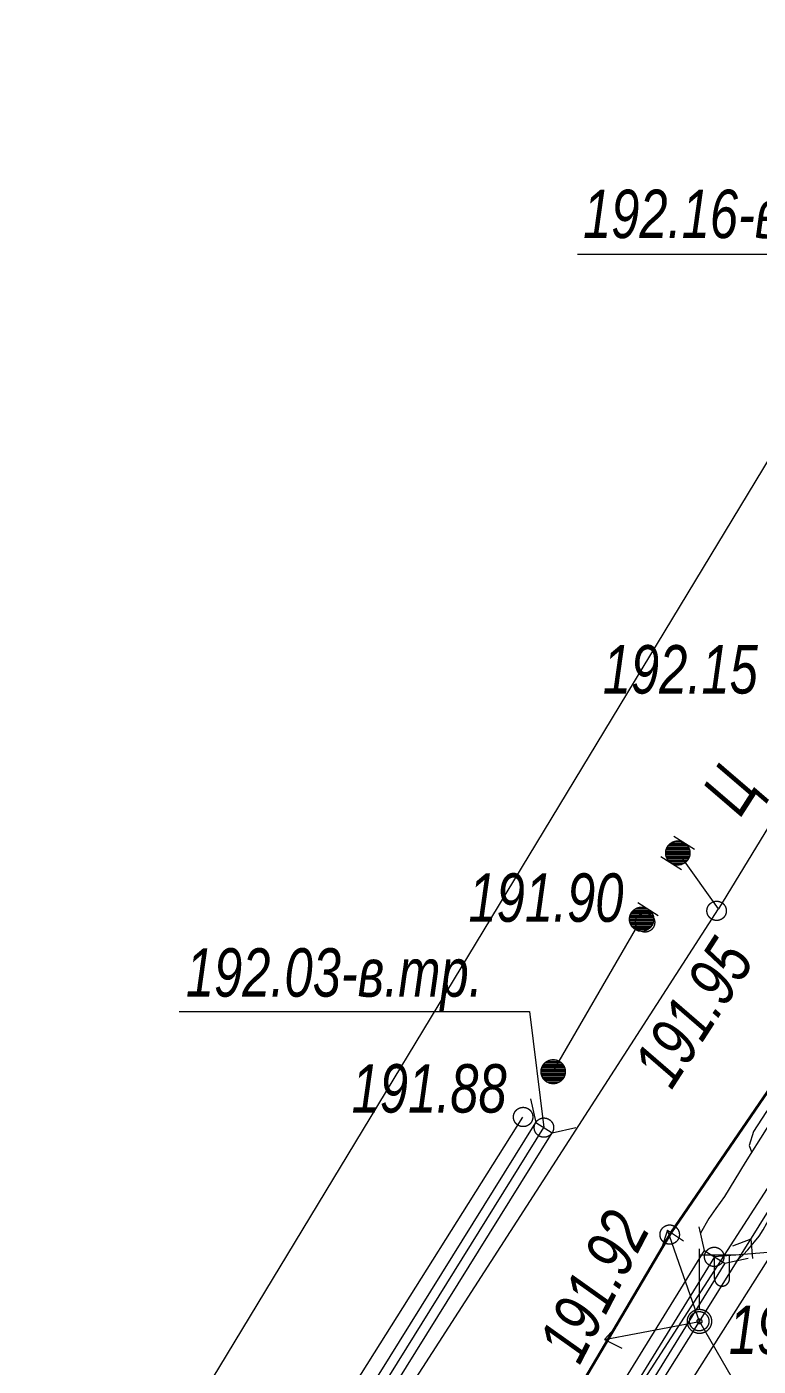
# Model space of a CAD drawing. Header units: millimetres. Extents: x -38151500 to -27467627, y -20617104 to -20349562.
# Drawn here: x -29087423 to -29072302, y -20485120 to -20457442 of the extents above; entities that cross this region are included whole.
import ezdxf
from ezdxf.xclip import XClip

# ---------------------------------------------------------------- set-up
doc = ezdxf.new("R2010")
doc.units = ezdxf.units.MM
doc.header["$MEASUREMENT"] = 0
doc.header["$XCLIPFRAME"] = 0
doc.layers.add('!!! ПОДОСНОВА', color=7, linetype='Continuous')
doc.layers.add('Новый_ГП_Дороги_проезды_Ном._пера__251', color=7, linetype='Continuous', lineweight=40, true_color=0x656565)
for name, color, linetype, lineweight in [('Чертеж_1_Новофедоровское_снт 28_07$0$tp_Дороги_Ном._пера__253', 252, 'Continuous', 18), ('Чертеж_1_Новофедоровское_снт 28_07$0$tp_отметки_новые_Ном._пера__253', 252, 'Continuous', 18), ('Чертеж_1_Новый_ГП_Топография_Ном._пера__253', 252, 'Continuous', 18), ('Чертеж_1_Новый_Новофедоровское_снт 28_07$0$tp_Дороги_Ном._пера__253', 252, 'Continuous', 18), ('Чертеж_1_Новый_Новофедоровское_снт 28_07$0$tp_канавы_Ном._пера__253', 252, 'Continuous', 18), ('Чертеж_1_Новый_Новофедоровское_снт 28_07$0$tp_ЛЭП нн_Ном._пера__253', 252, 'Continuous', 18), ('Чертеж_1_Новый_Новофедоровское_снт 28_07$0$tp_ЛЭП нн_Ном._пера__7', 7, 'Continuous', 18), ('Чертеж_1_Новый_Новофедоровское_снт 28_07$0$tp_Ограждения ДЕР_Ном._пера__253', 252, 'Continuous', 18), ('Чертеж_1_Новый_Новофедоровское_снт 28_07$0$tp_Ограждения рабица_Ном._пера__253', 252, 'Continuous', 18), ('Чертеж_1_Новый_Новофедоровское_снт 28_07$0$tp_Ограждения_Ном._пера__253', 252, 'Continuous', 18), ('Чертеж_1_Новый_Новофедоровское_снт 28_07$0$tp_Ограждения_Ном._пера__7', 7, 'Continuous', 18), ('Чертеж_1_Новый_Новофедоровское_снт 28_07$0$tp_отметки_новые_Ном._пера__253', 252, 'Continuous', 18), ('Чертеж_1_Новый_Новофедоровское_снт 28_07$0$tp_отметки_новые_Ном._пера__7', 7, 'Continuous', 18), ('Чертеж_1_Новый_Новофедоровское_снт 28_07$0$tp_рельеф_Ном._пера__253', 252, 'Continuous', 18), ('Чертеж_1_Новый_Новофедоровское_снт 28_07$0$tp_трубы под дорогой_Ном._пера__253', 252, 'Continuous', 18), ('Чертеж_1_Новый_Новофедоровское_снт 28_07$0$U_Водосток_Ном._пера__253', 252, 'Continuous', 18), ('Чертеж_1_Новый_Новофедоровское_снт 28_07$0$U_Газопровод_Ном._пера__253', 252, 'Continuous', 18)]:
    doc.layers.add(name, color=color, linetype=linetype, lineweight=lineweight)
doc.styles.add('РЎР“Р•РќР•Р\xa0РР\xa0_РЎРўРР›Р¬_1', font='arial.ttf', dxfattribs={"width": 0.75})

# ---------------------------------------------------------------- blocks, each defined once
blk = doc.blocks.new('Чертеж_6_1', base_point=(9028958, 0))
at = {"layer": 'Чертеж_1_Новый_ГП_Топография_Ном._пера__253', "color": 252, "lineweight": 18, "flags": 128}
blk.add_lwpolyline([(-29093242, -20517064), (-29093202, -20517000), (-29082715, -20499900), (-29056545, -20516708), (-29044984, -20500671), (-29035068, -20487867), (-29036822, -20480650), (-29038827, -20473503), (-29044320, -20475465), (-29047175, -20474628), (-29061447, -20465849), (-29051497, -20449640), (-29059106, -20444942), (-29100137, -20512686)], close=True, dxfattribs=at)
at = {"layer": 'Чертеж_1_Новый_Новофедоровское_снт 28_07$0$tp_Дороги_Ном._пера__253', "color": 252, "lineweight": 18, "flags": 128}
for points in [[(-29063872, -20468926), (-29064740, -20469057), (-29065369, -20469610), (-29074133, -20482398), (-29080950, -20493946), (-29080018, -20495191)], [(-29070714, -20471714), (-29073121, -20475671)], [(-29099251, -20517359), (-29098483, -20515878), (-29086625, -20496600), (-29073121, -20475671), (-29073893, -20474585)]]:
    blk.add_lwpolyline(points, dxfattribs=at)
at = {"layer": 'Чертеж_1_Новый_Новофедоровское_снт 28_07$0$tp_канавы_Ном._пера__253', "color": 252, "lineweight": 18, "flags": 128}
for points in [[(-29066519, -20472118), (-29066821, -20472372), (-29066892, -20472451), (-29066945, -20472544), (-29067047, -20472736), (-29068318, -20474608), (-29069598, -20476475), (-29070876, -20478344), (-29072140, -20480224), (-29072575, -20480913), (-29072996, -20481614), (-29073181, -20481864), (-29073323, -20482070), (-29073498, -20482368)], [(-29072377, -20482553), (-29072284, -20482430), (-29072200, -20482300), (-29072047, -20482028), (-29071904, -20481753), (-29071753, -20481494), (-29070280, -20479232), (-29068815, -20476963), (-29067310, -20474603), (-29066869, -20473960), (-29066652, -20473636), (-29066458, -20473298), (-29066386, -20473142), (-29066326, -20472983), (-29066209, -20472662), (-29066099, -20472390)], [(-29072751, -20482939), (-29072611, -20482819), (-29072516, -20482718), (-29072377, -20482553)]]:
    blk.add_lwpolyline(points, dxfattribs=at)
at = {"layer": 'Чертеж_1_Новый_Новофедоровское_снт 28_07$0$tp_ЛЭП нн_Ном._пера__253', "color": 252, "lineweight": 18, "flags": 128}
for points in [[(-29095242, -20518699), (-29094131, -20517036), (-29073517, -20484194), (-29048480, -20444066), (-29047271, -20442473)], [(-29075481, -20484571), (-29073517, -20484194), (-29074179, -20482307)], [(-29074179, -20482307), (-29074302, -20482688)], [(-29074179, -20482307), (-29073846, -20482528)], [(-29072458, -20482497), (-29072832, -20482640)], [(-29072458, -20482497), (-29072422, -20482896)], [(-29075481, -20484571), (-29075214, -20484274)], [(-29073517, -20484194), (-29069228, -20491627)], [(-29075481, -20484571), (-29075123, -20484748)]]:
    blk.add_lwpolyline(points, dxfattribs=at)
at = {"layer": 'Чертеж_1_Новый_Новофедоровское_снт 28_07$0$tp_ЛЭП нн_Ном._пера__7', "color": 7, "lineweight": 18}
for p, q in [((-29073517, -20483944), (-29073517, -20482694)), ((-29073517, -20482819), (-29072767, -20482819)), ((-29073205, -20483310), (-29073205, -20482819)), ((-29072895, -20483310), (-29072895, -20482819))]:
    blk.add_line(p, q, dxfattribs=at)
for radius in [250, 50]:
    blk.add_circle((-29073517, -20484194), radius, dxfattribs=at)
blk.add_arc((-29073050, -20483310), 155, 180, 0, dxfattribs=at)
at = {"layer": 'Чертеж_1_Новый_Новофедоровское_снт 28_07$0$tp_Ограждения ДЕР_Ном._пера__253', "color": 252, "lineweight": 18, "flags": 128}
for points in [[(-29076540, -20479032), (-29074839, -20476099)], [(-29084075, -20490939), (-29077167, -20479973)]]:
    blk.add_lwpolyline(points, dxfattribs=at)
at = {"layer": 'Чертеж_1_Новый_Новофедоровское_снт 28_07$0$tp_Ограждения рабица_Ном._пера__253', "color": 252, "lineweight": 18, "flags": 128}
blk.add_lwpolyline([(-29065926, -20473175), (-29079257, -20494203)], dxfattribs=at)
at = {"layer": 'Чертеж_1_Новый_Новофедоровское_снт 28_07$0$tp_Ограждения_Ном._пера__253', "color": 252, "lineweight": 18, "flags": 128}
for points in [[(-29074044, -20474169), (-29073621, -20474435)], [(-29074313, -20474589), (-29073890, -20474855)], [(-29074793, -20475538), (-29074370, -20475804)]]:
    blk.add_lwpolyline(points, dxfattribs=at)
at = {"layer": 'Чертеж_1_Новый_Новофедоровское_снт 28_07$0$tp_Ограждения_Ном._пера__7', "color": 7, "lineweight": 18}
for p, q in [((-29074162, -20474362), (-29073767, -20474362)), ((-29074135, -20474332), (-29073794, -20474332)), ((-29074096, -20474302), (-29073833, -20474302)), ((-29074025, -20474272), (-29073905, -20474272)), ((-29074213, -20474512), (-29073714, -20474512)), ((-29074212, -20474542), (-29073717, -20474542)), ((-29074211, -20474482), (-29073717, -20474482)), ((-29074207, -20474572), (-29073721, -20474572)), ((-29074206, -20474452), (-29073723, -20474452)), ((-29074197, -20474602), (-29073730, -20474602)), ((-29074195, -20474422), (-29073732, -20474422)), ((-29074183, -20474632), (-29073745, -20474632)), ((-29074181, -20474392), (-29073746, -20474392)), ((-29074165, -20474662), (-29073764, -20474662)), ((-29074139, -20474692), (-29073790, -20474692)), ((-29074102, -20474722), (-29073827, -20474722)), ((-29074038, -20474752), (-29073888, -20474752)), ((-29074911, -20475731), (-29074516, -20475731)), ((-29074884, -20475701), (-29074543, -20475701)), ((-29074845, -20475671), (-29074582, -20475671)), ((-29074774, -20475641), (-29074654, -20475641)), ((-29074962, -20475881), (-29074463, -20475881)), ((-29074961, -20475911), (-29074466, -20475911)), ((-29074960, -20475851), (-29074466, -20475851)), ((-29074956, -20475941), (-29074470, -20475941)), ((-29074955, -20475821), (-29074472, -20475821)), ((-29074946, -20475971), (-29074479, -20475971)), ((-29074944, -20475791), (-29074481, -20475791)), ((-29074932, -20476001), (-29074494, -20476001)), ((-29074930, -20475761), (-29074495, -20475761)), ((-29074914, -20476031), (-29074513, -20476031)), ((-29074888, -20476061), (-29074539, -20476061)), ((-29074851, -20476091), (-29074576, -20476091)), ((-29074787, -20476121), (-29074637, -20476121)), ((-29076602, -20478792), (-29076482, -20478792)), ((-29076790, -20479032), (-29076291, -20479032)), ((-29076789, -20479062), (-29076294, -20479062)), ((-29076788, -20479002), (-29076294, -20479002)), ((-29076783, -20478972), (-29076300, -20478972)), ((-29076772, -20478942), (-29076309, -20478942)), ((-29076758, -20478912), (-29076323, -20478912)), ((-29076739, -20478882), (-29076344, -20478882)), ((-29076712, -20478852), (-29076371, -20478852)), ((-29076673, -20478822), (-29076410, -20478822)), ((-29076784, -20479092), (-29076298, -20479092)), ((-29076774, -20479122), (-29076307, -20479122)), ((-29076760, -20479152), (-29076322, -20479152)), ((-29076742, -20479182), (-29076341, -20479182)), ((-29076716, -20479212), (-29076367, -20479212)), ((-29076679, -20479242), (-29076404, -20479242)), ((-29076615, -20479272), (-29076465, -20479272))]:
    blk.add_line(p, q, dxfattribs=at)
for centre in [(-29073964, -20474514), (-29074713, -20475883), (-29076541, -20479034)]:
    blk.add_circle(centre, 250, dxfattribs=at)
at = {"layer": 'Чертеж_1_Новый_Новофедоровское_снт 28_07$0$tp_отметки_новые_Ном._пера__253', "color": 252, "lineweight": 18, "flags": 128}
for points in [[(-29076038, -20462142), (-29068796, -20462142), (-29067820, -20465827)], [(-29084274, -20477792), (-29077032, -20477792), (-29076732, -20480190)], [(-29061115, -20482458), (-29068275, -20482458), (-29073205, -20482860)]]:
    blk.add_lwpolyline(points, dxfattribs=at)
at = {"layer": 'Чертеж_1_Новый_Новофедоровское_снт 28_07$0$tp_отметки_новые_Ном._пера__7', "color": 7, "lineweight": 18}
for centre in [(-29074642, -20475950), (-29073162, -20475710), (-29077162, -20479970), (-29076732, -20480190), (-29074132, -20482400), (-29073212, -20482860), (-29073522, -20484190)]:
    blk.add_circle(centre, 200, dxfattribs=at)
at = {"layer": 'Чертеж_1_Новый_Новофедоровское_снт 28_07$0$tp_рельеф_Ном._пера__253', "color": 252, "lineweight": 18, "flags": 128}
blk.add_lwpolyline([(-29071329, -20478306), (-29071329, -20478307), (-29071395, -20478617), (-29071497, -20478857), (-29071643, -20479148), (-29071853, -20479479), (-29072145, -20479880), (-29072398, -20480268), (-29072490, -20480556), (-29072438, -20480689)], dxfattribs=at)
at = {"layer": 'Чертеж_1_Новый_Новофедоровское_снт 28_07$0$tp_трубы под дорогой_Ном._пера__253', "color": 252, "lineweight": 18, "flags": 128}
for points in [[(-29077011, -20479595), (-29076902, -20480083), (-29076562, -20480295), (-29076074, -20480185)], [(-29086845, -20496053), (-29076902, -20480083)], [(-29086505, -20496265), (-29076562, -20480295)], [(-29073527, -20482238), (-29073418, -20482726), (-29072995, -20482993), (-29072508, -20482884)], [(-29073418, -20482726), (-29087251, -20505119)], [(-29072995, -20482993), (-29086829, -20505386)]]:
    blk.add_lwpolyline(points, dxfattribs=at)
at = {"layer": 'Чертеж_1_Новый_Новофедоровское_снт 28_07$0$U_Водосток_Ном._пера__253', "color": 252, "lineweight": 18, "flags": 128}
for points in [[(-29081925, -20488530), (-29076732, -20480189)], [(-29073208, -20482862), (-29079781, -20493502)]]:
    blk.add_lwpolyline(points, dxfattribs=at)
at = {"layer": 'Чертеж_1_Новый_Новофедоровское_снт 28_07$0$U_Газопровод_Ном._пера__253', "color": 252, "lineweight": 18, "flags": 128}
blk.add_lwpolyline([(-29094560, -20516227), (-29072112, -20481445), (-29051561, -20449601), (-29043444, -20437023), (-29043725, -20437169), (-29041395, -20435962), (-29036164, -20437583)], dxfattribs=at)
at = {"layer": 'Чертеж_1_Новофедоровское_снт 28_07$0$tp_Дороги_Ном._пера__253', "color": 252, "lineweight": 18, "insert": (-29072425, -20473956), "char_height": 1000, "attachment_point": 7, "rotation": 57.3407, "style": 'РЎР“Р•РќР•Р\xa0РР\xa0_РЎРўРР›Р¬_1'}
blk.add_mtext('\\A1;{\\pql;\\fArial|b0|i1|c204|p0;\\W0.750000;Ц}', dxfattribs=at)
at = {"layer": 'Чертеж_1_Новофедоровское_снт 28_07$0$tp_отметки_новые_Ном._пера__253', "color": 252, "lineweight": 18, "char_height": 1000, "attachment_point": 7, "style": 'РЎР“Р•РќР•Р\xa0РР\xa0_РЎРўРР›Р¬_1'}
for s, insert in [('\\A1;{\\pql;\\fArial|b0|i1|c204|p0;\\W0.750000;192.16-в.тр.}', (-29075924, -20462110)), ('\\A1;{\\pql;\\fArial|b0|i1|c204|p0;\\W0.750000;192.15}', (-29075515, -20471234)), ('\\A1;{\\pql;\\fArial|b0|i1|c204|p0;\\W0.750000;191.90}', (-29078292, -20475951)), ('\\A1;{\\pql;\\fArial|b0|i1|c204|p0;\\W0.750000;192.03-в.тр.}', (-29084134, -20477785)), ('\\A1;{\\pql;\\fArial|b0|i1|c204|p0;\\W0.750000;191.88}', (-29080707, -20479893)), ('\\A1;{\\pql;\\fArial|b0|i1|c204|p0;\\W0.750000;191.95}', (-29072910, -20484881))]:
    blk.add_mtext(s, dxfattribs=dict(at, insert=insert))
for s, insert, rotation in [('\\A1;{\\pql;\\fArial|b0|i1|c204|p0;\\W0.750000;191.95}', (-29074085, -20479435), 57.1691), ('\\A1;{\\pql;\\fArial|b0|i1|c204|p0;\\W0.750000;191.92}', (-29075984, -20485123), 62.5765)]:
    blk.add_mtext(s, dxfattribs=dict(at, insert=insert, rotation=rotation))

msp = doc.modelspace()

# ---------------------------------------------------------------- linework, layer by layer
at = {"layer": 'Новый_ГП_Дороги_проезды_Ном._пера__251', "color": 251, "lineweight": 40, "true_color": 0x656565}
msp.add_lwpolyline([(-29067389.56, -20474791.02), (-29067492.07, -20474726.36, 0.37219081), (-29068981.53, -20474881.1), (-29074104.63, -20482356.47), (-29080850.64, -20493777.64, 0.27174644), (-29079995.52, -20496721.8), (-29078997.52, -20497336.01), (-29078746.04, -20497499.7), (-29080069.73, -20499620.31), (-29080239.34, -20499514.33), (-29081224.02, -20498959.93, 0.38024235), (-29084870.3, -20500138.85), (-29094709.65, -20516132.17)], format="xyb", dxfattribs=at)

# ---------------------------------------------------------------- block references
at = {"layer": '!!! ПОДОСНОВА', "color": 252, "lineweight": 40}
ref = msp.add_blockref('Чертеж_6_1', (9028957.92, 0), dxfattribs=at)
XClip(ref).set_block_clipping_path([(-29127816.0149990618, -20418838.4532491304), (-29127816.0149990618, -20510095.8116091713), (-29105235.4453496896, -20510095.8116091713), (-29099842.3076653518, -20521215.6831232607), (-29014476.4440356195, -20521215.6831232607), (-29014476.4440356195, -20418721.7424019799)])

doc.saveas('drawing.dxf')
